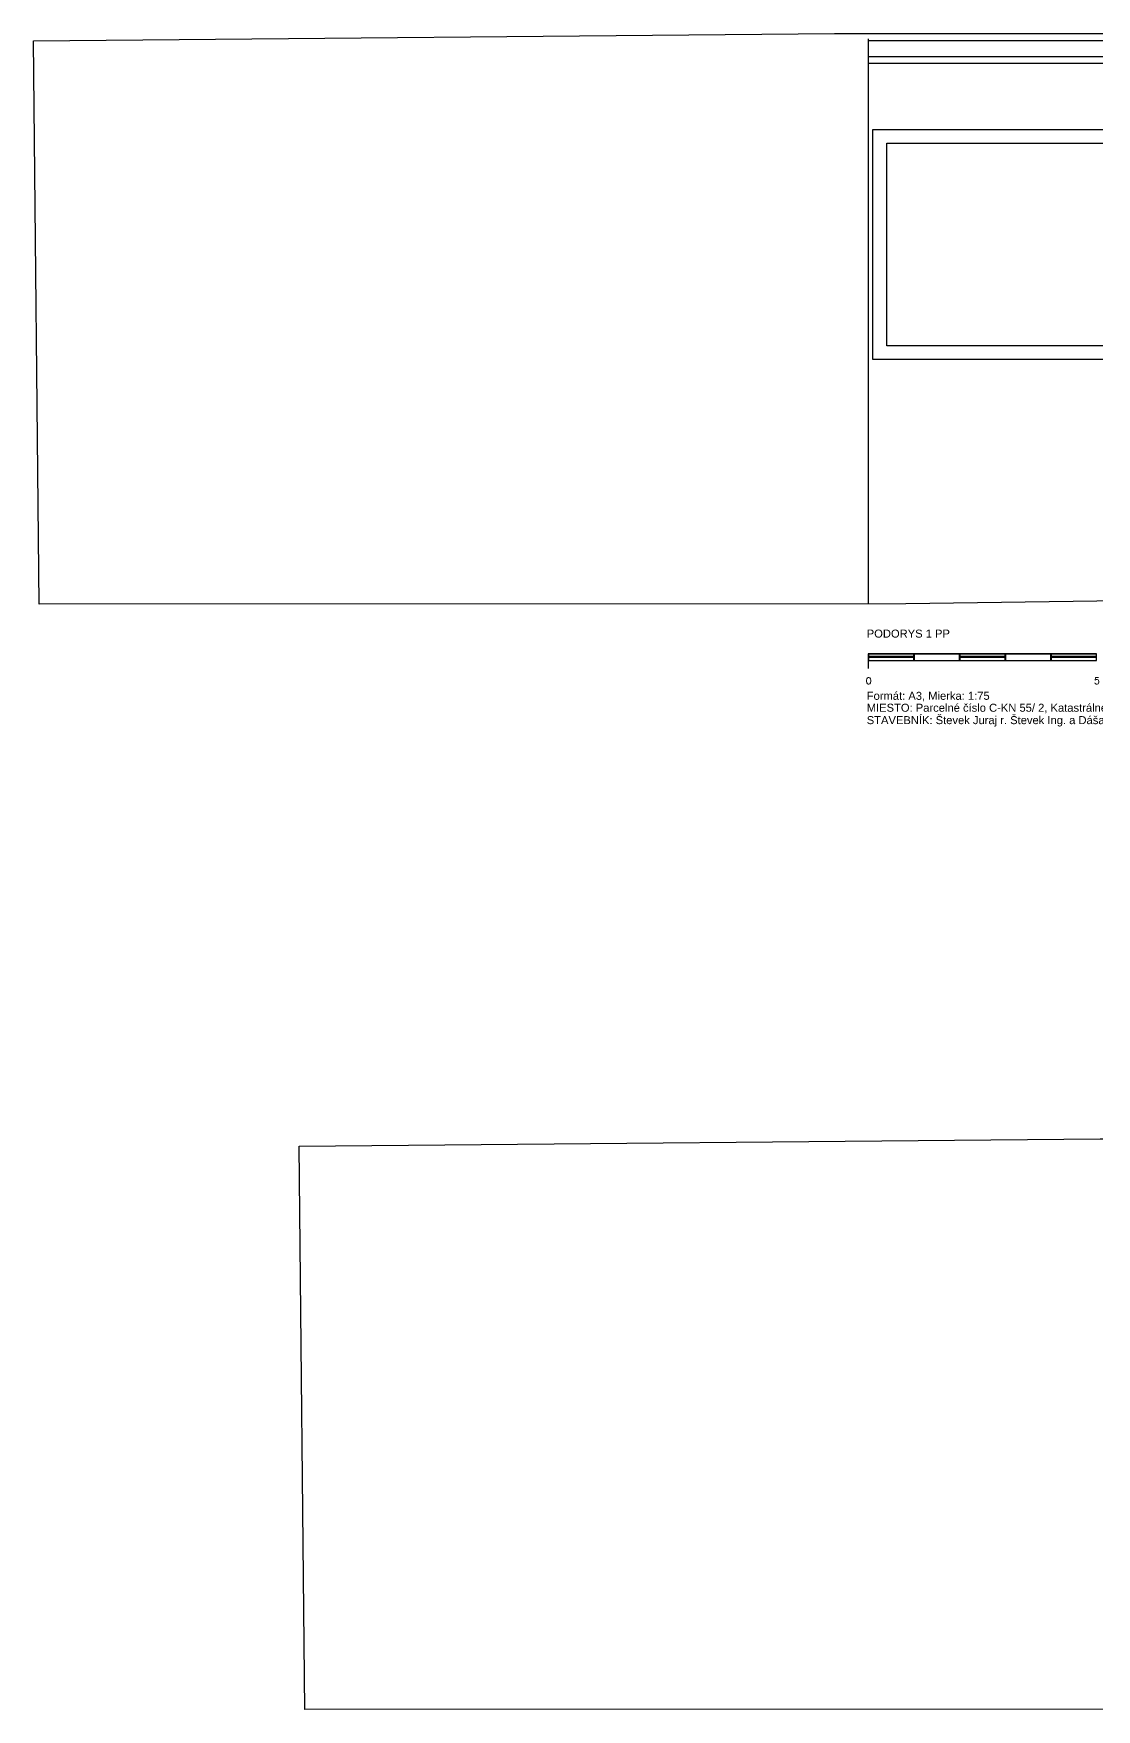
# Model space of a CAD drawing. Header units: millimetres. Extents: x 465413 to 965836, y 2516576 to 3795663.
# Drawn here: x 836153 to 859411, y 2786361 to 2823017 of the extents above; entities that cross this region are included whole.
import ezdxf
from ezdxf.enums import TextEntityAlignment as Align
from ezdxf.lldxf.tags import DXFTag

# ---------------------------------------------------------------- set-up
doc = ezdxf.new("R2010")
doc.units = ezdxf.units.MM
for name, color, linetype in [('DIM_100', 64, 'Continuous'), ('MUR-POH', 64, 'Continuous'), ('MUR_POH', 64, 'Continuous'), ('MUR_REZ', 3, 'Continuous'), ('TXT_50_MIESTN', 7, 'Continuous')]:
    doc.layers.add(name, color=color, linetype=linetype)
doc.styles.add('ARIAL', font='arial.ttf', dxfattribs={"height": 250})
doc.styles.add('SIMPLEX', font='SIMPLEX.SHX', dxfattribs={"width": 0.7})
tags = doc.linetypes.add('DASHED', pattern=[0.75, 0.5, -0.25]).pattern_tags.tags
tags[6:7] = [DXFTag(74, 4), DXFTag(75, 0), DXFTag(340, '0'), DXFTag(46, 1.0), DXFTag(50, 0.0), DXFTag(44, 0.0), DXFTag(45, 0.0)]
tags[4:5] = [DXFTag(74, 4), DXFTag(75, 0), DXFTag(340, '0'), DXFTag(46, 1.0), DXFTag(50, 0.0), DXFTag(44, 0.0), DXFTag(45, 0.0)]

msp = doc.modelspace()

# ---------------------------------------------------------------- linework, layer by layer
at = {"layer": 'MUR-POH', "color": 252}
for points in [[(854420.2, 2821017), (854420.2, 2822517), (860737.4, 2822517)], [(854420.2, 2821017), (854420.2, 2822517), (860737.4, 2822517)], [(854420.2, 2822367), (860737.4, 2822367)], [(854420.2, 2822367), (860737.4, 2822367)]]:
    msp.add_lwpolyline(points, dxfattribs=at)
at = {"layer": 'MUR-POH', "flags": 128}
for points in [[(855412.4, 2809449.5), (854418.7, 2809449.5), (854418.7, 2809393.6), (855412.4, 2809393.6), (855412.4, 2809449.5), (855412.4, 2809449.5)], [(859408.1, 2809449.5), (854418.7, 2809449.5), (854418.7, 2809306.8), (859408.1, 2809306.8), (859408.1, 2809449.5), (859408.1, 2809449.5)], [(855412.4, 2809388.3), (854418.7, 2809388.3), (854418.7, 2809383.4), (855412.4, 2809383.4), (855412.4, 2809388.3), (855412.4, 2809388.3)], [(855412.4, 2809378.1), (854418.7, 2809378.1), (854418.7, 2809306.8), (855412.4, 2809306.8), (855412.4, 2809378.1), (855412.4, 2809378.1)], [(854424, 2809393.6), (855412.4, 2809393.6), (855412.4, 2809444.2), (854424, 2809444.2), (854424, 2809393.6), (854424, 2809393.6)], [(854424, 2809306.8), (859408.1, 2809306.8), (859408.1, 2809444.2), (854424, 2809444.2), (854424, 2809306.8), (854424, 2809306.8)], [(854424, 2809383.4), (855412.4, 2809383.4), (855412.4, 2809383), (854424, 2809383), (854424, 2809383.4), (854424, 2809383.4)], [(854424, 2809306.8), (855412.4, 2809306.8), (855412.4, 2809372.8), (854424, 2809372.8), (854424, 2809306.8), (854424, 2809306.8)], [(856411.3, 2809449.5), (855417.6, 2809449.5), (855417.6, 2809306.8), (856411.3, 2809306.8), (856411.3, 2809449.5), (856411.3, 2809449.5)], [(855422.9, 2809306.8), (856411.3, 2809306.8), (856411.3, 2809444.2), (855422.9, 2809444.2), (855422.9, 2809306.8), (855422.9, 2809306.8)], [(857410.2, 2809449.5), (856416.6, 2809449.5), (856416.6, 2809393.6), (857410.2, 2809393.6), (857410.2, 2809449.5), (857410.2, 2809449.5)], [(857410.2, 2809388.3), (856416.6, 2809388.3), (856416.6, 2809383.4), (857410.2, 2809383.4), (857410.2, 2809388.3), (857410.2, 2809388.3)], [(857410.2, 2809378.1), (856416.6, 2809378.1), (856416.6, 2809306.8), (857410.2, 2809306.8), (857410.2, 2809378.1), (857410.2, 2809378.1)], [(856421.9, 2809393.6), (857410.2, 2809393.6), (857410.2, 2809444.2), (856421.9, 2809444.2), (856421.9, 2809393.6), (856421.9, 2809393.6)], [(856421.9, 2809383.4), (857410.2, 2809383.4), (857410.2, 2809383), (856421.9, 2809383), (856421.9, 2809383.4), (856421.9, 2809383.4)], [(856421.9, 2809306.8), (857410.2, 2809306.8), (857410.2, 2809372.8), (856421.9, 2809372.8), (856421.9, 2809306.8), (856421.9, 2809306.8)], [(858409.2, 2809449.5), (857415.5, 2809449.5), (857415.5, 2809306.8), (858409.2, 2809306.8), (858409.2, 2809449.5), (858409.2, 2809449.5)], [(857420.8, 2809306.8), (858409.2, 2809306.8), (858409.2, 2809444.2), (857420.8, 2809444.2), (857420.8, 2809306.8), (857420.8, 2809306.8)], [(859408.1, 2809449.5), (858414.5, 2809449.5), (858414.5, 2809393.6), (859408.1, 2809393.6), (859408.1, 2809449.5), (859408.1, 2809449.5)], [(859408.1, 2809388.3), (858414.5, 2809388.3), (858414.5, 2809383.4), (859408.1, 2809383.4), (859408.1, 2809388.3), (859408.1, 2809388.3)], [(859408.1, 2809378.1), (858414.5, 2809378.1), (858414.5, 2809306.8), (859408.1, 2809306.8), (859408.1, 2809378.1), (859408.1, 2809378.1)], [(858419.8, 2809393.6), (859408.1, 2809393.6), (859408.1, 2809444.2), (858419.8, 2809444.2), (858419.8, 2809393.6), (858419.8, 2809393.6)], [(858419.8, 2809383.4), (859408.1, 2809383.4), (859408.1, 2809383), (858419.8, 2809383), (858419.8, 2809383.4), (858419.8, 2809383.4)], [(858419.8, 2809306.8), (859408.1, 2809306.8), (859408.1, 2809372.8), (858419.8, 2809372.8), (858419.8, 2809306.8), (858419.8, 2809306.8)], [(854418.7, 2809301.5), (854418.7, 2809132.4)], [(854418.7, 2809301.5), (854418.7, 2809132.4)]]:
    msp.add_lwpolyline(points, dxfattribs=at)
at = {"layer": 'MUR_POH', "flags": 128}
msp.add_lwpolyline([(854420.2, 2810542.5), (854420.2, 2822897.4)], dxfattribs=at)
at = {"layer": 'MUR_POH', "color": 8, "linetype": 'DASHED', "ltscale": 250, "flags": 128}
for points in [[(872992.7, 2815886.7), (854520.2, 2815886.7), (854520.2, 2820917), (872992.7, 2820917)], [(872992.7, 2816186.7), (854820.2, 2816186.7), (854820.2, 2820617), (872992.7, 2820617)]]:
    msp.add_lwpolyline(points, dxfattribs=at)
at = {"layer": 'MUR_REZ', "flags": 128}
for points in [[(888696.1, 2811009.1), (855241.5, 2810542.8), (836277.3, 2810535.9), (836153.3, 2822857.3), (853679.2, 2823017), (888336.1, 2823017), (888696.1, 2811009.1)], [(894508.2, 2786834.3), (861053.7, 2786367.9), (842089.5, 2786361), (841965.4, 2798682.4), (859491.4, 2798842.2), (894148.2, 2798842.2), (894508.2, 2786834.3)]]:
    msp.add_lwpolyline(points, dxfattribs=at)
at = {"layer": 'MUR_REZ'}
msp.add_lwpolyline([(854420.2, 2822867), (882099.4, 2822867)], dxfattribs=at)

# ---------------------------------------------------------------- texts
at = {"layer": 'DIM_100', "color": 1, "style": 'SIMPLEX'}
for s, p in [('0', (854425.2, 2808785)), ('5', (859419.9, 2808785))]:
    msp.add_text(s, height=150, rotation=360, dxfattribs=at).set_placement(p, align=Align.CENTER)
at = {"layer": 'TXT_50_MIESTN', "style": 'ARIAL'}
for s, p in [('PODORYS 1 PP', (854384.1, 2809804.7)), ('Formát: A3, Mierka: 1:75', (854384.1, 2808443.9)), ('MIESTO: Parcelné číslo C-KN 55/ 2, Katastrálne územie:^JVeľké Šenkvice', (854384.1, 2808183.2)), ('STAVEBNÍK: Števek Juraj r. Števek Ing. a Dáša Števeková r. Hreňáková, Radová, 1414/20, 95701 Bánovce nad Bebravou,', (854384.1, 2807912.1))]:
    msp.add_text(s, height=175, rotation=360, dxfattribs=at).set_placement(p)

doc.saveas('drawing.dxf')
